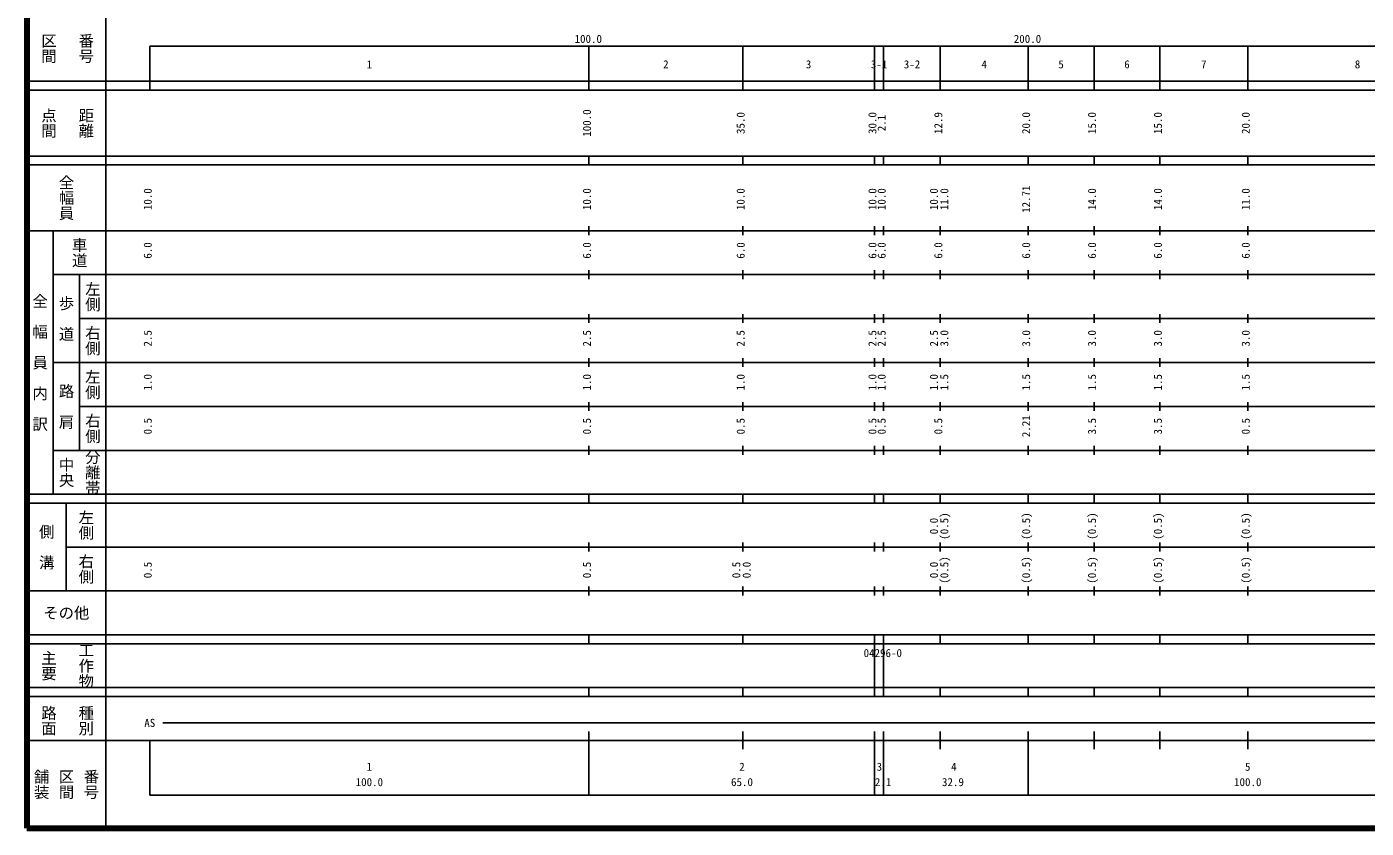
# Model space of a CAD drawing. Units: millimetres on the paper, enlarged 1000 times. Extents: x 40000 to 680000, y 20000 to 380000.
# Drawn here: x 40000 to 344973, y 20000 to 202409 of the extents above; entities that cross this region are included whole.
import ezdxf
from ezdxf.enums import TextEntityAlignment as Align

# ---------------------------------------------------------------- set-up
doc = ezdxf.new("R2010")
doc.units = ezdxf.units.MM
doc.header["$LTSCALE"] = 1000
doc.layers.add('M-TTL', color=2, linetype='Continuous', lineweight=140)
doc.layers.add('M-TTL-BAND', color=7, linetype='Continuous', lineweight=25)
doc.styles.add('@ＭＳ ゴシック', font='')
doc.styles.add('ＭＳ ゴシック', font='')
doc.styles.get('@ＭＳ ゴシック').set_extended_font_data('@MS Gothic')
doc.styles.get('ＭＳ ゴシック').set_extended_font_data('MS Gothic')

msp = doc.modelspace()

# ---------------------------------------------------------------- linework, layer by layer
at = {"layer": 'M-TTL'}
for p, q in [((40000, 380000), (40000, 20000)), ((40000, 20000), (680000, 20000))]:
    msp.add_line(p, q, dxfattribs=at)
at = {"layer": 'M-TTL-BAND'}
for p, q in [((58000, 370000), (58000, 20000)), ((68000, 198000), (579000, 198000)), ((68000, 198000), (68000, 188000)), ((168000, 188000), (168000, 198000)), ((168000, 188000), (168000, 198000)), ((168000, 188000), (168000, 198000)), ((203000, 188000), (203000, 198000)), ((233000, 188000), (233000, 198000)), ((235100, 188000), (235100, 198000)), ((248000, 188000), (248000, 198000)), ((268000, 188000), (268000, 198000)), ((268000, 188000), (268000, 198000)), ((268000, 188000), (268000, 198000)), ((283000, 188000), (283000, 198000)), ((298000, 188000), (298000, 198000)), ((318000, 188000), (318000, 198000)), ((40000, 190000), (579000, 190000)), ((40000, 188000), (579000, 188000)), ((40000, 173000), (579000, 173000)), ((40000, 171000), (579000, 171000)), ((168000, 171000), (168000, 173000)), ((168000, 171000), (168000, 173000)), ((203000, 171000), (203000, 173000)), ((233000, 171000), (233000, 173000)), ((235100, 171000), (235100, 173000)), ((248000, 171000), (248000, 173000)), ((268000, 171000), (268000, 173000)), ((268000, 171000), (268000, 173000)), ((283000, 171000), (283000, 173000)), ((298000, 171000), (298000, 173000)), ((318000, 171000), (318000, 173000)), ((40000, 156000), (579000, 156000)), ((46000, 96000), (46000, 156000)), ((168000, 155000), (168000, 157000)), ((168000, 155000), (168000, 157000)), ((203000, 155000), (203000, 157000)), ((233000, 155000), (233000, 157000)), ((235100, 155000), (235100, 157000)), ((248000, 155000), (248000, 157000)), ((268000, 155000), (268000, 157000)), ((268000, 155000), (268000, 157000)), ((283000, 155000), (283000, 157000)), ((298000, 155000), (298000, 157000)), ((318000, 155000), (318000, 157000)), ((168000, 145000), (168000, 147000)), ((168000, 145000), (168000, 147000)), ((203000, 145000), (203000, 147000)), ((233000, 145000), (233000, 147000)), ((235100, 145000), (235100, 147000)), ((248000, 145000), (248000, 147000)), ((268000, 145000), (268000, 147000)), ((268000, 145000), (268000, 147000)), ((283000, 145000), (283000, 147000)), ((298000, 145000), (298000, 147000)), ((318000, 145000), (318000, 147000)), ((46000, 146000), (579000, 146000)), ((52000, 146000), (52000, 106000)), ((52000, 136000), (579000, 136000)), ((168000, 135000), (168000, 137000)), ((168000, 135000), (168000, 137000)), ((203000, 135000), (203000, 137000)), ((233000, 135000), (233000, 137000)), ((235100, 135000), (235100, 137000)), ((248000, 135000), (248000, 137000)), ((268000, 135000), (268000, 137000)), ((268000, 135000), (268000, 137000)), ((283000, 135000), (283000, 137000)), ((298000, 135000), (298000, 137000)), ((318000, 135000), (318000, 137000)), ((46000, 126000), (579000, 126000)), ((168000, 125000), (168000, 127000)), ((168000, 125000), (168000, 127000)), ((203000, 125000), (203000, 127000)), ((233000, 125000), (233000, 127000)), ((235100, 125000), (235100, 127000)), ((248000, 125000), (248000, 127000)), ((268000, 125000), (268000, 127000)), ((268000, 125000), (268000, 127000)), ((283000, 125000), (283000, 127000)), ((298000, 125000), (298000, 127000)), ((318000, 125000), (318000, 127000)), ((52000, 116000), (579000, 116000)), ((168000, 115000), (168000, 117000)), ((168000, 115000), (168000, 117000)), ((203000, 115000), (203000, 117000)), ((233000, 115000), (233000, 117000)), ((235100, 115000), (235100, 117000)), ((248000, 115000), (248000, 117000)), ((268000, 115000), (268000, 117000)), ((268000, 115000), (268000, 117000)), ((283000, 115000), (283000, 117000)), ((298000, 115000), (298000, 117000)), ((318000, 115000), (318000, 117000)), ((168000, 105000), (168000, 107000)), ((168000, 105000), (168000, 107000)), ((203000, 105000), (203000, 107000)), ((233000, 105000), (233000, 107000)), ((235100, 105000), (235100, 107000)), ((248000, 105000), (248000, 107000)), ((268000, 105000), (268000, 107000)), ((268000, 105000), (268000, 107000)), ((283000, 105000), (283000, 107000)), ((298000, 105000), (298000, 107000)), ((318000, 105000), (318000, 107000)), ((46000, 106000), (579000, 106000)), ((40000, 96000), (579000, 96000)), ((168000, 94000), (168000, 96000)), ((168000, 94000), (168000, 96000)), ((203000, 94000), (203000, 96000)), ((233000, 94000), (233000, 96000)), ((235100, 94000), (235100, 96000)), ((248000, 94000), (248000, 96000)), ((268000, 94000), (268000, 96000)), ((268000, 94000), (268000, 96000)), ((283000, 94000), (283000, 96000)), ((298000, 94000), (298000, 96000)), ((318000, 94000), (318000, 96000)), ((40000, 94000), (579000, 94000)), ((49000, 94000), (49000, 74000)), ((49000, 84000), (579000, 84000)), ((168000, 83000), (168000, 85000)), ((168000, 83000), (168000, 85000)), ((203000, 83000), (203000, 85000)), ((233000, 83000), (233000, 85000)), ((235100, 83000), (235100, 85000)), ((248000, 83000), (248000, 85000)), ((268000, 83000), (268000, 85000)), ((268000, 83000), (268000, 85000)), ((283000, 83000), (283000, 85000)), ((298000, 83000), (298000, 85000)), ((318000, 83000), (318000, 85000)), ((40000, 74000), (579000, 74000)), ((168000, 73000), (168000, 75000)), ((168000, 73000), (168000, 75000)), ((203000, 73000), (203000, 75000)), ((233000, 73000), (233000, 75000)), ((235100, 73000), (235100, 75000)), ((248000, 73000), (248000, 75000)), ((268000, 73000), (268000, 75000)), ((268000, 73000), (268000, 75000)), ((283000, 73000), (283000, 75000)), ((298000, 73000), (298000, 75000)), ((318000, 73000), (318000, 75000)), ((40000, 64000), (579000, 64000)), ((40000, 62000), (579000, 62000)), ((168000, 62000), (168000, 64000)), ((168000, 62000), (168000, 64000)), ((203000, 62000), (203000, 64000)), ((233000, 62000), (233000, 64000)), ((233000, 52000), (233000, 62000)), ((235100, 62000), (235100, 64000)), ((235100, 52000), (235100, 62000)), ((248000, 62000), (248000, 64000)), ((268000, 62000), (268000, 64000)), ((268000, 62000), (268000, 64000)), ((283000, 62000), (283000, 64000)), ((298000, 62000), (298000, 64000)), ((318000, 62000), (318000, 64000)), ((40000, 52000), (579000, 52000)), ((168000, 50000), (168000, 52000)), ((168000, 50000), (168000, 52000)), ((203000, 50000), (203000, 52000)), ((233000, 50000), (233000, 52000)), ((235100, 50000), (235100, 52000)), ((248000, 50000), (248000, 52000)), ((268000, 50000), (268000, 52000)), ((268000, 50000), (268000, 52000)), ((283000, 50000), (283000, 52000)), ((298000, 50000), (298000, 52000)), ((318000, 50000), (318000, 52000)), ((40000, 50000), (579000, 50000)), ((71000, 44000), (565000, 44000)), ((40000, 40000), (579000, 40000)), ((68000, 40000), (68000, 27500)), ((168000, 27500), (168000, 42000)), ((168000, 27500), (168000, 42000)), ((168000, 27500), (168000, 42000)), ((203000, 38000), (203000, 42000)), ((233000, 38000), (233000, 42000)), ((235100, 38000), (235100, 42000)), ((248000, 38000), (248000, 42000)), ((268000, 27500), (268000, 42000)), ((268000, 27500), (268000, 42000)), ((268000, 27500), (268000, 42000)), ((283000, 38000), (283000, 42000)), ((298000, 38000), (298000, 42000)), ((318000, 38000), (318000, 42000)), ((233000, 38000), (233000, 27500)), ((235100, 38000), (235100, 27500)), ((68000, 27500), (579000, 27500))]:
    msp.add_line(p, q, dxfattribs=at)

# ---------------------------------------------------------------- texts
at = {"layer": 'M-TTL-BAND', "style": '@ＭＳ ゴシック'}
for s, p in [('区間', (45000, 197500)), ('番号', (53500, 197500)), ('点間', (45000, 180500)), ('距離', (53500, 180500)), ('全幅員', (49000, 163500)), ('車道', (52000, 151000)), ('左側', (55000, 141000)), ('全\u3000幅\u3000員\u3000内\u3000訳', (43000, 126000)), ('歩\u3000道', (49000, 136000)), ('右側', (55000, 131000)), ('左側', (55000, 121000)), ('路\u3000肩', (49000, 116000)), ('右側', (55000, 111000)), ('中央', (49000, 101000)), ('分離帯', (55000, 101000)), ('左側', (53500, 89000)), ('側\u3000溝', (44500, 84000)), ('右側', (53500, 79000)), ('工作物', (53500, 57000)), ('主要', (45000, 57000)), ('路面', (45000, 44500)), ('種別', (53500, 44500)), ('舗装', (43333, 30000)), ('区間', (49000, 30000)), ('番号', (54667, 30000))]:
    msp.add_text(s, height=2566, rotation=270, dxfattribs=at).set_placement(p, align=Align.MIDDLE_CENTER)
at = {"layer": 'M-TTL-BAND', "style": 'ＭＳ ゴシック'}
for s, p in [('100.0', (167844, 198195)), ('200.0', (267844, 198195)), ('1', (118000, 192405)), ('2', (185500, 192405)), ('3', (218000, 192405)), ('3-1', (234050, 192405)), ('3-2', (241550, 192405)), ('4', (258000, 192405)), ('5', (275500, 192405)), ('6', (290500, 192405)), ('7', (308000, 192405)), ('8', (343000, 192405)), ('AS', (68000, 42500)), ('1', (118000, 32523)), ('2', (202843, 32523)), ('3', (234110, 32523)), ('4', (251089, 32523)), ('5', (318000, 32523)), ('100.0', (118000, 29033)), ('65.0', (202843, 29033)), ('2.1', (234973, 29033)), ('32.9', (250878, 29033)), ('100.0', (318000, 29033))]:
    msp.add_text(s, height=1833, dxfattribs=at).set_placement(p, align=Align.BOTTOM_CENTER)
for s, p in [('100.0', (169000, 180500)), ('35.0', (204000, 180500)), ('30.0', (234000, 180500)), ('2.1', (236100, 180500)), ('12.9', (249000, 180500)), ('20.0', (269000, 180500)), ('15.0', (284000, 180500)), ('15.0', (299000, 180500)), ('20.0', (319000, 180500)), ('10.0', (69000, 163174)), ('10.0', (169000, 163174)), ('10.0', (204000, 163174)), ('10.0', (234000, 163174)), ('10.0', (236100, 163174)), ('10.0', (248000, 163174)), ('11.0', (250370, 163174)), ('12.71', (269000, 163174)), ('14.0', (284000, 163174)), ('14.0', (299000, 163174)), ('11.0', (319000, 163174)), ('6.0', (69000, 151500)), ('6.0', (169000, 151500)), ('6.0', (204000, 151500)), ('6.0', (234000, 151500)), ('6.0', (236100, 151500)), ('6.0', (249000, 151500)), ('6.0', (269000, 151500)), ('6.0', (284000, 151500)), ('6.0', (299000, 151500)), ('6.0', (319000, 151500)), ('2.5', (69000, 131500)), ('2.5', (169000, 131500)), ('2.5', (204000, 131500)), ('2.5', (234000, 131500)), ('2.5', (236100, 131500)), ('2.5', (248000, 131500)), ('3.0', (250370, 131500)), ('3.0', (269000, 131500)), ('3.0', (284000, 131500)), ('3.0', (299000, 131500)), ('3.0', (319000, 131500)), ('1.0', (69000, 121500)), ('1.0', (169000, 121500)), ('1.0', (204000, 121500)), ('1.0', (234000, 121500)), ('1.0', (236100, 121500)), ('1.0', (248000, 121500)), ('1.5', (250370, 121500)), ('1.5', (269000, 121500)), ('1.5', (284000, 121500)), ('1.5', (299000, 121500)), ('1.5', (319000, 121500)), ('0.5', (69000, 111500)), ('0.5', (169000, 111500)), ('0.5', (204000, 111500)), ('0.5', (234000, 111500)), ('0.5', (236100, 111500)), ('0.5', (249000, 111500)), ('2.21', (269000, 111500)), ('3.5', (284000, 111500)), ('3.5', (299000, 111500)), ('0.5', (319000, 111500)), ('(0.5)', (250370, 88764)), ('(0.5)', (269000, 88764)), ('(0.5)', (284000, 88764)), ('(0.5)', (299000, 88764)), ('(0.5)', (319000, 88764)), ('0.0', (248000, 88764)), ('0.5', (69000, 78764)), ('0.5', (169000, 78764)), ('0.5', (203000, 78764)), ('0.0', (205370, 78764)), ('0.0', (248000, 78764)), ('(0.5)', (250370, 78764)), ('(0.5)', (269000, 78764)), ('(0.5)', (284000, 78764)), ('(0.5)', (299000, 78764)), ('(0.5)', (319000, 78764))]:
    msp.add_text(s, height=1833, rotation=90, dxfattribs=at).set_placement(p, align=Align.BOTTOM_CENTER)
msp.add_text('その他', height=2566, dxfattribs=at).set_placement((49000, 69000), align=Align.MIDDLE_CENTER)
msp.add_text('04296-0', height=1833, dxfattribs=at).set_placement((230538, 58405), align=Align.BOTTOM_LEFT)

doc.saveas('drawing.dxf')
